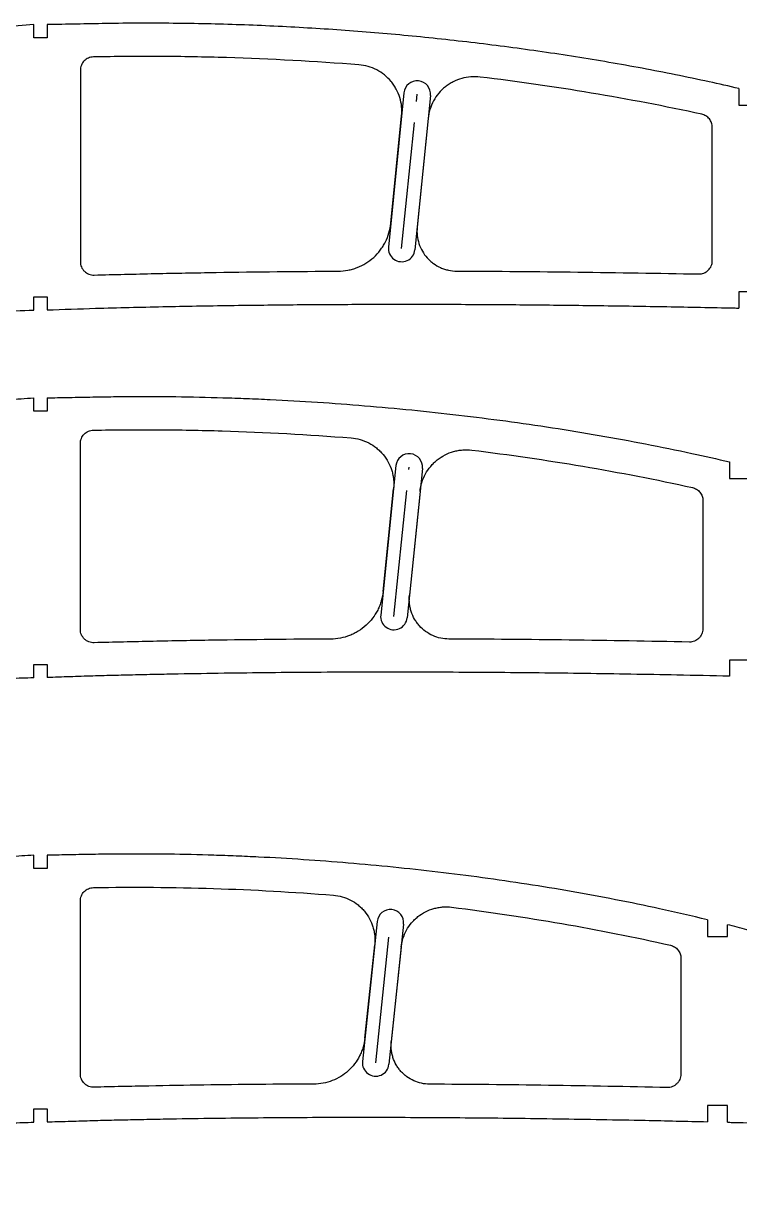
# Model space of a CAD drawing. Header units: millimetres. Extents: x -11497 to 404, y -3854 to 414.
# Drawn here: x -9024.2 to -8916.5, y -2519.5 to -2345 of the extents above; entities that cross this region are included whole.
import ezdxf

# ---------------------------------------------------------------- set-up
doc = ezdxf.new("R2010")
doc.units = ezdxf.units.MM
doc.linetypes.add('CENTER2', pattern=[28.575, 19.05, -3.175, 3.175, -3.175])
doc.layers.add('11', color=80, linetype='Continuous')
doc.layers.add('7', color=1, linetype='Continuous')

# ---------------------------------------------------------------- blocks, each defined once
blk = doc.blocks.new('*U64')
at = {"layer": '7', "color": 0, "linetype": 'CENTER2', "transparency": 16777216}
blk.add_line((-1.17, -11.61), (1.17, 11.61), dxfattribs=at)
blk = doc.blocks.new('*U66')
at = {"layer": '7', "color": 0, "linetype": 'CENTER2', "transparency": 16777216}
blk.add_line((-1.14, -11.25), (1.14, 11.25), dxfattribs=at)
blk = doc.blocks.new('*U68')
at = {"layer": '7', "color": 0, "linetype": 'CENTER2', "transparency": 16777216}
blk.add_line((-1.1, -10.54), (1.1, 10.54), dxfattribs=at)

msp = doc.modelspace()

# ---------------------------------------------------------------- linework, layer by layer
for p, q in [((-9022.6375, -2347.175), (-9022.6375, -2345.1847)), ((-9020.6375, -2345.175), (-9020.6375, -2347.175)), ((-9020.6375, -2347.175), (-9022.6375, -2347.175)), ((-8916.5982, -2354.7972), (-8916.5982, -2357.2972)), ((-8916.5982, -2357.2972), (-8913.5982, -2357.2972)), ((-8913.5982, -2385.404), (-8916.5982, -2385.404)), ((-8916.5982, -2385.404), (-8916.5982, -2387.8371)), ((-9022.6375, -2388.1532), (-9022.6375, -2386.1532)), ((-9022.6375, -2386.1532), (-9020.6375, -2386.1532)), ((-9020.6375, -2386.1532), (-9020.6375, -2388.1068)), ((-9022.6375, -2403.3371), (-9022.6375, -2401.3473)), ((-9020.6375, -2401.3371), (-9020.6375, -2403.3371)), ((-9020.6375, -2403.3371), (-9022.6375, -2403.3371)), ((-8918.0073, -2410.9869), (-8918.0073, -2413.4869)), ((-8918.0073, -2413.4869), (-8915.0073, -2413.4869)), ((-9022.6375, -2443.4883), (-9022.6375, -2441.4883)), ((-9022.6375, -2441.4883), (-9020.6375, -2441.4883)), ((-9020.6375, -2441.4883), (-9020.6375, -2443.4366)), ((-8915.0073, -2440.8086), (-8918.0073, -2440.8086)), ((-8918.0073, -2440.8086), (-8918.0073, -2443.2392)), ((-9022.6375, -2472.1731), (-9022.6375, -2470.1847)), ((-9020.6375, -2470.1731), (-9020.6375, -2472.1731)), ((-9020.6375, -2472.1731), (-9022.6375, -2472.1731)), ((-8921.3243, -2479.8996), (-8921.3243, -2482.3996)), ((-8918.3243, -2482.3996), (-8918.3243, -2480.6395)), ((-8921.3243, -2482.3996), (-8918.3243, -2482.3996)), ((-9022.6375, -2510.36), (-9022.6375, -2508.36)), ((-9022.6375, -2508.36), (-9020.6375, -2508.36)), ((-9020.6375, -2508.36), (-9020.6375, -2510.3103)), ((-8918.3243, -2507.8662), (-8921.3243, -2507.8662)), ((-8921.3243, -2507.8662), (-8921.3243, -2510.2915)), ((-8918.3243, -2510.3662), (-8918.3243, -2507.8662))]:
    msp.add_line(p, q)
at = {"color": 7, "linetype": 'Continuous', "lineweight": 25}
for p, q in [((-9015.6375, -2352.0511), (-9015.6375, -2380.8722)), ((-8968.9446, -2375.0839), (-8967.3198, -2358.9117)), ((-8963.34, -2359.3138), (-8964.9829, -2375.6652)), ((-8920.5982, -2380.7098), (-8920.5982, -2360.6236)), ((-9015.6375, -2436.2077), (-9015.6375, -2408.2151)), ((-8970.1024, -2430.4882), (-8968.5325, -2415.0409)), ((-8964.5512, -2415.4349), (-8966.1393, -2431.0593)), ((-8922.0073, -2416.8013), (-8922.0073, -2436.1082)), ((-9015.6375, -2503.0994), (-9015.6375, -2477.0564)), ((-8972.8414, -2497.6889), (-8971.3736, -2483.6527)), ((-8967.3886, -2484.0268), (-8968.8737, -2498.2236)), ((-8925.3243, -2485.683), (-8925.3243, -2503.1498))]:
    msp.add_line(p, q, dxfattribs=at)
for points, knots in [([(-9022.6375, -2345.1847), (-9025.7703, -2345.4039), (-9030.6037, -2345.7887), (-9037.1425, -2346.2775), (-9042.2439, -2346.7615), (-9047.337, -2347.3188), (-9052.4189, -2347.9641), (-9057.4886, -2348.696), (-9062.5444, -2349.5191), (-9066.7616, -2350.2908), (-9070.1484, -2350.9587), (-9072.7095, -2351.4941), (-9075.2649, -2352.0529), (-9077.8139, -2352.6404), (-9080.3567, -2353.2543), (-9082.8935, -2353.8957), (-9085.4458, -2354.5715), (-9088.0133, -2355.2811), (-9090.5939, -2356.0291), (-9093.1645, -2356.8094), (-9095.7233, -2357.6277), (-9098.2711, -2358.4811), (-9100.8058, -2359.3752), (-9102.9212, -2360.1627), (-9104.6253, -2360.82), (-9105.9216, -2361.3361), (-9107.2132, -2361.8634), (-9108.4976, -2362.4062), (-9109.7759, -2362.9609), (-9111.0462, -2363.5319), (-9112.3287, -2364.1288), (-9113.6242, -2364.7505), (-9114.9293, -2365.4029), (-9116.2272, -2366.0713), (-9117.5147, -2366.762), (-9118.7951, -2367.4719), (-9120.0674, -2368.2038), (-9121.3675, -2368.9774), (-9122.6925, -2369.7944), (-9124.0379, -2370.657), (-9125.3662, -2371.5414), (-9126.6714, -2372.4478), (-9127.9503, -2373.3715), (-9129.1959, -2374.3142), (-9130.2536, -2375.1501), (-9131.1319, -2375.8758), (-9131.8482, -2376.4827), (-9132.5569, -2377.1081), (-9133.2678, -2377.7511), (-9133.9832, -2378.4215), (-9134.7094, -2379.1225), (-9135.5318, -2379.9404), (-9136.4477, -2380.8749), (-9137.4108, -2381.9418), (-9138.2944, -2383.049), (-9139.0352, -2384.1885), (-9139.5749, -2385.3494), (-9139.8553, -2386.535), (-9139.772, -2387.5712), (-9139.5574, -2388.2402), (-9139.2996, -2388.6764), (-9139.0613, -2389.1515), (-9138.586, -2389.7338), (-9138.0021, -2390.3348), (-9137.3403, -2390.8783), (-9136.6311, -2391.3619), (-9135.9165, -2391.7587), (-9135.2128, -2392.0711), (-9134.5311, -2392.3132), (-9133.8435, -2392.5045), (-9133.1517, -2392.6554), (-9132.4555, -2392.7721), (-9131.7566, -2392.8668), (-9130.8722, -2392.9657), (-9129.8018, -2393.0682), (-9128.5449, -2393.1689), (-9127.2843, -2393.2467), (-9126.0215, -2393.3042), (-9124.757, -2393.3463), (-9123.4916, -2393.3686), (-9122.2253, -2393.3779), (-9120.9588, -2393.3691), (-9119.6929, -2393.3496), (-9118.4279, -2393.3185), (-9117.1636, -2393.2786), (-9115.8994, -2393.2314), (-9114.6354, -2393.1798), (-9113.3706, -2393.1235), (-9112.1053, -2393.0657), (-9110.8392, -2393.0078), (-9109.5735, -2392.9454), (-9108.3077, -2392.883), (-9107.0421, -2392.8188), (-9105.7761, -2392.7507), (-9104.0871, -2392.658), (-9101.9753, -2392.5364), (-9099.4414, -2392.3802), (-9096.9084, -2392.2196), (-9094.3758, -2392.0512), (-9091.8435, -2391.8811), (-9089.3109, -2391.7087), (-9086.778, -2391.5345), (-9084.2446, -2391.3641), (-9081.7114, -2391.1929), (-9079.1785, -2391.0266), (-9076.6458, -2390.8595), (-9074.1128, -2390.6964), (-9071.5792, -2390.5362), (-9068.2024, -2390.3268), (-9063.9826, -2390.0726), (-9058.9199, -2389.7818), (-9053.8573, -2389.5067), (-9048.7944, -2389.2442), (-9043.7302, -2388.9994), (-9038.6645, -2388.7681), (-9031.6339, -2388.4732), (-9026.2913, -2388.2722), (-9022.6375, -2388.1532)], [0, 0, 0, 0, 0.037810127, 0.058378142, 0.078944165, 0.099502757, 0.120062306, 0.140618196, 0.161171844, 0.181730392, 0.192232993, 0.202733734, 0.213231801, 0.223726436, 0.234226583, 0.244725708, 0.255230035, 0.266014973, 0.276796177, 0.287577874, 0.298358395, 0.309139928, 0.31992681, 0.330717371, 0.336315928, 0.341916893, 0.34751551, 0.353112043, 0.35870546, 0.364292741, 0.369880161, 0.375736121, 0.381592742, 0.387447349, 0.393312559, 0.399182199, 0.405074118, 0.410984135, 0.41739554, 0.423814744, 0.430225953, 0.436607106, 0.442946104, 0.449218507, 0.455412895, 0.459176702, 0.462934888, 0.466716263, 0.470556156, 0.474475231, 0.47851987, 0.482707985, 0.488439354, 0.49427259, 0.500005689, 0.505479778, 0.510596009, 0.515360546, 0.519964911, 0.522941483, 0.523713317, 0.526061566, 0.529321954, 0.532702959, 0.536149006, 0.539609724, 0.543025292, 0.545975002, 0.548870241, 0.551727175, 0.554561889, 0.557391908, 0.560223219, 0.563052882, 0.568106577, 0.573167981, 0.578234398, 0.583311455, 0.588388324, 0.593465992, 0.598549122, 0.603634584, 0.60871431, 0.613792524, 0.618869059, 0.62394358, 0.629023617, 0.634100922, 0.639186879, 0.644273168, 0.649360468, 0.654444114, 0.659532454, 0.664617865, 0.669708001, 0.679898873, 0.690085219, 0.700273946, 0.710457126, 0.720645539, 0.730830795, 0.741020462, 0.751213282, 0.761401695, 0.771588867, 0.781775629, 0.79196117, 0.802149496, 0.812340623, 0.832694999, 0.853048018, 0.873395476, 0.893737901, 0.914086761, 0.934438591, 0.95479294, 0.998807953, 0.998807953, 0.998807953, 0.998807953]), ([(-8916.5982, -2354.7972), (-8918.0892, -2354.4519), (-8921.2648, -2353.738), (-8926.1101, -2352.7218), (-8931.1313, -2351.7446), (-8936.1374, -2350.8456), (-8941.1549, -2350.0181), (-8946.1827, -2349.256), (-8951.2209, -2348.5606), (-8956.2682, -2347.9271), (-8961.3131, -2347.3571), (-8966.3539, -2346.8473), (-8971.3891, -2346.3972), (-8976.4281, -2346.0069), (-8981.4709, -2345.6783), (-8986.5174, -2345.4081), (-8991.5676, -2345.2023), (-8996.6234, -2345.0582), (-9001.6826, -2344.9741), (-9006.7444, -2344.9588), (-9013.063, -2345.0162), (-9017.6931, -2345.1468), (-9020.6375, -2345.175)], [0.540546831, 0.540546831, 0.540546831, 0.540546831, 0.560305634, 0.58256543, 0.604458081, 0.626342623, 0.64822472, 0.670106377, 0.69199188, 0.713881813, 0.735775608, 0.757534826, 0.779287847, 0.80103746, 0.82278231, 0.844525637, 0.866279057, 0.888033004, 0.909820868, 0.931599156, 0.953379782, 0.991393692, 0.991393692, 0.991393692, 0.991393692]), ([(-9013.6774, -2350.0515), (-9013.8078, -2350.0541), (-9013.9357, -2350.0693), (-9014.187, -2350.1238), (-9014.3116, -2350.1637), (-9014.5492, -2350.2663), (-9014.6618, -2350.3285), (-9014.8744, -2350.4742), (-9014.9751, -2350.5586), (-9015.1555, -2350.7425), (-9015.2363, -2350.8425), (-9015.3788, -2351.0589), (-9015.4397, -2351.1745), (-9015.5858, -2351.5313), (-9015.6375, -2351.7904), (-9015.6375, -2352.0511)], [0, 0, 0, 0, 0.125, 0.125, 0.25, 0.25, 0.375, 0.375, 0.5, 0.5, 0.625, 0.625, 0.75, 0.75, 1, 1, 1, 1]), ([(-8973.7396, -2351.233), (-8980.3684, -2350.7116), (-8987.0105, -2350.3472), (-8996.9946, -2350.0475), (-9000.326, -2349.9874), (-9005.3287, -2349.9634), (-9006.9972, -2349.9665), (-9010.3359, -2349.9927), (-9012.0064, -2350.0181), (-9013.6774, -2350.0515)], [0, 0, 0, 0, 0.5, 0.5, 0.75, 0.75, 0.875, 0.875, 1, 1, 1, 1]), ([(-8967.3198, -2358.9117), (-8967.2729, -2358.4454), (-8967.2732, -2357.9816), (-8967.3649, -2357.0587), (-8967.4583, -2356.5957), (-8967.7309, -2355.7102), (-8967.9098, -2355.2841), (-8968.2428, -2354.6703), (-8968.3652, -2354.4694), (-8968.6267, -2354.0849), (-8968.7662, -2353.9002), (-8969.2108, -2353.3686), (-8969.5433, -2353.0422), (-8970.2728, -2352.4577), (-8970.661, -2352.206), (-8971.4826, -2351.7814), (-8971.9209, -2351.6074), (-8972.8154, -2351.3524), (-8973.2725, -2351.2698), (-8973.7396, -2351.233)], [0, 0, 0, 0, 0.125, 0.125, 0.25, 0.25, 0.375, 0.375, 0.4375, 0.4375, 0.5, 0.5, 0.625, 0.625, 0.75, 0.75, 0.875, 0.875, 1, 1, 1, 1]), ([(-8955.5176, -2353.0648), (-8955.9829, -2353.0078), (-8956.4468, -2352.9978), (-8957.3718, -2353.0691), (-8957.8369, -2353.1522), (-8958.7286, -2353.405), (-8959.1588, -2353.5743), (-8959.7801, -2353.8936), (-8959.9838, -2354.0115), (-8960.3742, -2354.2643), (-8960.5621, -2354.3997), (-8961.1038, -2354.8322), (-8961.4376, -2355.1573), (-8962.0387, -2355.8738), (-8962.2991, -2356.2564), (-8962.7421, -2357.0686), (-8962.9258, -2357.5031), (-8963.2005, -2358.3921), (-8963.2932, -2358.8474), (-8963.34, -2359.3138)], [0, 0, 0, 0, 0.125, 0.125, 0.25, 0.25, 0.375, 0.375, 0.4375, 0.4375, 0.5, 0.5, 0.625, 0.625, 0.75, 0.75, 0.875, 0.875, 1, 1, 1, 1]), ([(-8922.1738, -2358.6694), (-8927.7082, -2357.4653), (-8933.2547, -2356.4039), (-8944.3703, -2354.5468), (-8949.9391, -2353.749), (-8955.5176, -2353.0648)], [0, 0, 0, 0, 0.5, 0.5, 1, 1, 1, 1]), ([(-8920.5982, -2360.6236), (-8920.5982, -2360.3953), (-8920.6362, -2360.1733), (-8920.7883, -2359.7428), (-8920.8981, -2359.546), (-8921.1847, -2359.1908), (-8921.3539, -2359.0417), (-8921.7421, -2358.8022), (-8921.9507, -2358.718), (-8922.1738, -2358.6694)], [0, 0, 0, 0, 0.25, 0.25, 0.5, 0.5, 0.75, 0.75, 1, 1, 1, 1]), ([(-8976.8627, -2382.2814), (-8976.3701, -2382.2789), (-8975.8848, -2382.2313), (-8975.1671, -2382.0946), (-8974.9296, -2382.0381), (-8974.4581, -2381.9027), (-8974.2243, -2381.8237), (-8973.5419, -2381.5576), (-8973.1074, -2381.3407), (-8972.2793, -2380.8283), (-8971.883, -2380.5296), (-8971.1622, -2379.8744), (-8970.834, -2379.5166), (-8970.3904, -2378.9339), (-8970.2501, -2378.7309), (-8969.9902, -2378.315), (-8969.8706, -2378.1025), (-8969.5422, -2377.4514), (-8969.3636, -2376.9995), (-8969.0886, -2376.0591), (-8968.9938, -2375.574), (-8968.9446, -2375.0839)], [0, 0, 0, 0, 0.125, 0.125, 0.1875, 0.1875, 0.25, 0.25, 0.375, 0.375, 0.5, 0.5, 0.625, 0.625, 0.6875, 0.6875, 0.75, 0.75, 0.875, 0.875, 1, 1, 1, 1]), ([(-8964.9829, -2375.6652), (-8965.025, -2376.0842), (-8965.0228, -2376.501), (-8964.9324, -2377.3299), (-8964.8425, -2377.7448), (-8964.5827, -2378.5348), (-8964.413, -2378.9142), (-8963.9914, -2379.6409), (-8963.7445, -2379.9787), (-8963.3273, -2380.4413), (-8963.18, -2380.5884), (-8962.8689, -2380.8685), (-8962.7046, -2381.0014), (-8962.1979, -2381.3694), (-8961.8385, -2381.5772), (-8961.267, -2381.8327), (-8961.0698, -2381.9088), (-8960.672, -2382.0388), (-8960.4711, -2382.0929), (-8959.8626, -2382.2238), (-8959.4494, -2382.2692), (-8959.0283, -2382.2708)], [0, 0, 0, 0, 0.125, 0.125, 0.25, 0.25, 0.375, 0.375, 0.5, 0.5, 0.5625, 0.5625, 0.625, 0.625, 0.75, 0.75, 0.8125, 0.8125, 0.875, 0.875, 1, 1, 1, 1]), ([(-9015.6375, -2380.8722), (-9015.6375, -2381.0069), (-9015.624, -2381.1393), (-9015.5713, -2381.3997), (-9015.5313, -2381.5291), (-9015.4272, -2381.775), (-9015.3635, -2381.8915), (-9015.213, -2382.1117), (-9015.1255, -2382.2154), (-9014.8394, -2382.4931), (-9014.609, -2382.6409), (-9014.2376, -2382.7851), (-9014.1075, -2382.8213), (-9013.8434, -2382.8665), (-9013.71, -2382.8759), (-9013.5754, -2382.8717)], [0, 0, 0, 0, 0.125, 0.125, 0.25, 0.25, 0.375, 0.375, 0.5, 0.5, 0.75, 0.75, 0.875, 0.875, 1, 1, 1, 1]), ([(-8922.6377, -2382.7082), (-8922.504, -2382.7109), (-8922.3723, -2382.7002), (-8922.1128, -2382.6534), (-8921.9836, -2382.6166), (-8921.7371, -2382.5189), (-8921.62, -2382.4584), (-8921.398, -2382.3144), (-8921.2929, -2382.2302), (-8921.01, -2381.9533), (-8920.8573, -2381.7286), (-8920.6526, -2381.2428), (-8920.5982, -2380.9771), (-8920.5982, -2380.7098)], [0, 0, 0, 0, 0.125, 0.125, 0.25, 0.25, 0.375, 0.375, 0.5, 0.5, 0.75, 0.75, 1, 1, 1, 1]), ([(-9013.5754, -2382.8717), (-9012.0465, -2382.8242), (-9010.5172, -2382.7869), (-9007.4585, -2382.7157), (-9005.9292, -2382.6784), (-9001.341, -2382.5776), (-8998.2819, -2382.5212), (-8989.1036, -2382.3752), (-8982.9831, -2382.3129), (-8976.8627, -2382.2814)], [0, 0, 0, 0, 0.125, 0.125, 0.25, 0.25, 0.5, 0.5, 1, 1, 1, 1]), ([(-9020.6375, -2388.1068), (-9018.2116, -2388.0443), (-9014.1013, -2387.8726), (-9008.3018, -2387.7382), (-9003.241, -2387.6179), (-8998.1809, -2387.5229), (-8993.1225, -2387.4387), (-8988.0666, -2387.3744), (-8983.0113, -2387.3215), (-8977.9566, -2387.2871), (-8972.9013, -2387.2636), (-8967.8452, -2387.2558), (-8962.789, -2387.2587), (-8957.7341, -2387.2754), (-8952.6811, -2387.3034), (-8947.6291, -2387.3441), (-8942.5776, -2387.3949), (-8937.5259, -2387.4585), (-8932.4735, -2387.5326), (-8927.4209, -2387.6184), (-8922.369, -2387.7129), (-8918.7616, -2387.7898), (-8916.8382, -2387.8318), (-8916.5982, -2387.8371)], [0.007565579, 0.007565579, 0.007565579, 0.007565579, 0.039898338, 0.062375182, 0.084856831, 0.107347172, 0.129807277, 0.152263507, 0.174716737, 0.197166748, 0.219614308, 0.24207271, 0.264533569, 0.286983546, 0.309422927, 0.331860714, 0.354297153, 0.376732241, 0.399175083, 0.421621345, 0.444062332, 0.466498061, 0.469696291, 0.469696291, 0.469696291, 0.469696291]), ([(-9022.6375, -2443.4883), (-9023.8205, -2443.519), (-9025.6416, -2443.5797), (-9028.1004, -2443.6671), (-9030.015, -2443.7383), (-9031.929, -2443.8127), (-9033.8425, -2443.8904), (-9035.7555, -2443.9703), (-9038.3056, -2444.0794), (-9041.4919, -2444.2222), (-9045.3136, -2444.4028), (-9049.1335, -2444.5925), (-9054.2242, -2444.8572), (-9059.3115, -2445.1381), (-9064.3953, -2445.4365), (-9068.2066, -2445.668), (-9072.0164, -2445.9062), (-9075.8247, -2446.1522), (-9079.6316, -2446.4037), (-9083.4374, -2446.6589), (-9087.242, -2446.9192), (-9091.0457, -2447.1797), (-9094.8491, -2447.4351), (-9098.6525, -2447.6791), (-9102.4563, -2447.9063), (-9105.6267, -2448.0768), (-9108.1633, -2448.2033), (-9110.0658, -2448.2939), (-9111.9684, -2448.3806), (-9113.871, -2448.4628), (-9115.7741, -2448.5329), (-9117.6776, -2448.5852), (-9119.5816, -2448.6127), (-9121.4857, -2448.6083), (-9123.3893, -2448.5657), (-9125.2915, -2448.4846), (-9127.1912, -2448.3553), (-9129.0866, -2448.1783), (-9130.9763, -2447.9366), (-9132.5155, -2447.5295), (-9133.6801, -2447.019), (-9134.3687, -2446.6238), (-9134.8934, -2446.2666), (-9135.3989, -2445.8828), (-9135.8718, -2445.4584), (-9136.2474, -2445.0489), (-9136.4535, -2444.808), (-9136.5998, -2444.6203), (-9136.7353, -2444.4247), (-9136.8562, -2444.2196), (-9136.9664, -2444.0087), (-9137.0836, -2443.8019), (-9137.1948, -2443.5917), (-9137.2775, -2443.3682), (-9137.3434, -2443.1399), (-9137.3931, -2442.907), (-9137.4303, -2442.6721), (-9137.4608, -2442.3562), (-9137.4641, -2441.9588), (-9137.4155, -2441.5644), (-9137.3515, -2441.2537), (-9137.2916, -2441.0234), (-9137.2214, -2440.7961), (-9137.1155, -2440.497), (-9136.9615, -2440.1313), (-9136.7491, -2439.7054), (-9136.4351, -2439.1537), (-9135.994, -2438.4937), (-9135.4142, -2437.7388), (-9134.7964, -2437.0141), (-9134.1535, -2436.3124), (-9133.4923, -2435.6278), (-9132.8199, -2434.954), (-9131.915, -2434.0643), (-9130.7577, -2432.9791), (-9129.3293, -2431.7205), (-9127.8592, -2430.5107), (-9126.3541, -2429.3448), (-9124.3061, -2427.8448), (-9121.6789, -2426.0642), (-9118.4378, -2424.064), (-9115.1197, -2422.1937), (-9111.7289, -2420.4579), (-9108.2755, -2418.8495), (-9104.7686, -2417.3604), (-9101.2207, -2415.9711), (-9097.6394, -2414.6684), (-9094.0278, -2413.4505), (-9090.3914, -2412.3065), (-9086.732, -2411.2357), (-9083.054, -2410.2278), (-9079.3592, -2409.2798), (-9075.6488, -2408.3911), (-9071.9239, -2407.5607), (-9066.9394, -2406.5307), (-9060.6785, -2405.3813), (-9054.3832, -2404.4133), (-9049.3304, -2403.7379), (-9045.5332, -2403.2809), (-9041.7289, -2402.8734), (-9037.9192, -2402.5039), (-9034.1024, -2402.1979), (-9030.2829, -2401.9085), (-9026.4619, -2401.615), (-9023.9127, -2401.432), (-9022.6375, -2401.3473)], [0.472564206, 0.472564206, 0.472564206, 0.472564206, 0.480203193, 0.484328564, 0.488453936, 0.492579307, 0.496704679, 0.50083005, 0.504955422, 0.513206165, 0.521456908, 0.529707651, 0.537958394, 0.55445988, 0.562710623, 0.570961366, 0.579212108, 0.587462851, 0.595713594, 0.603964337, 0.61221508, 0.620465823, 0.628716566, 0.636967309, 0.645218052, 0.653468795, 0.657594167, 0.661719538, 0.66584491, 0.669970281, 0.674095653, 0.678221024, 0.682346396, 0.686471767, 0.690597139, 0.69472251, 0.698847882, 0.702973253, 0.707098625, 0.711223996, 0.713286682, 0.715349368, 0.71638071, 0.717412053, 0.719474739, 0.720506082, 0.721021753, 0.721537425, 0.722053096, 0.722568768, 0.723084439, 0.72360011, 0.724115782, 0.724631453, 0.725147125, 0.725662796, 0.726178468, 0.726694139, 0.727725482, 0.728756825, 0.729272496, 0.729788168, 0.730303839, 0.730819511, 0.731850853, 0.732882196, 0.733913539, 0.735976225, 0.738038911, 0.740101596, 0.742164282, 0.744226968, 0.746289654, 0.748352339, 0.752477711, 0.756603082, 0.760728454, 0.764853825, 0.768979197, 0.77722994, 0.785480683, 0.793731426, 0.801982169, 0.810232912, 0.818483655, 0.826734398, 0.834985141, 0.843235884, 0.851486627, 0.859737369, 0.867988112, 0.876238855, 0.884489598, 0.892740341, 0.900991084, 0.91749257, 0.933994056, 0.942244799, 0.950495542, 0.958746285, 0.966997028, 0.975247771, 0.983498514, 0.991749257, 1, 1, 1, 1]), ([(-9020.6375, -2401.3371), (-9020.1187, -2401.3321), (-9018.4144, -2401.3102), (-9015.5251, -2401.2519), (-9011.9693, -2401.1784), (-9008.4128, -2401.1421), (-9004.8563, -2401.1359), (-9000.1142, -2401.1732), (-8995.3731, -2401.2758), (-8990.6338, -2401.44), (-8985.8961, -2401.6459), (-8979.9779, -2401.9835), (-8972.8838, -2402.5083), (-8965.8001, -2403.1566), (-8958.7278, -2403.9209), (-8951.6703, -2404.8092), (-8944.6292, -2405.8225), (-8935.2686, -2407.3517), (-8926.3918, -2409.079), (-8919.8847, -2410.5468), (-8918.0073, -2410.9869)], [0.008786302, 0.008786302, 0.008786302, 0.008786302, 0.015625, 0.03125, 0.046875, 0.0625, 0.078125, 0.09375, 0.125, 0.140625, 0.15625, 0.1875, 0.21875, 0.25, 0.28125, 0.3125, 0.34375, 0.375, 0.4375, 0.462914263, 0.462914263, 0.462914263, 0.462914263]), ([(-9015.6375, -2408.2151), (-9015.6375, -2408.0846), (-9015.6249, -2407.9564), (-9015.5754, -2407.704), (-9015.5379, -2407.5785), (-9015.44, -2407.3388), (-9015.3801, -2407.225), (-9015.2385, -2407.0095), (-9015.156, -2406.9071), (-9014.9756, -2406.7231), (-9014.8772, -2406.6403), (-9014.6636, -2406.4935), (-9014.5492, -2406.4303), (-9014.1951, -2406.2772), (-9013.937, -2406.2205), (-9013.6762, -2406.2154)], [0, 0, 0, 0, 0.125, 0.125, 0.25, 0.25, 0.375, 0.375, 0.5, 0.5, 0.625, 0.625, 0.75, 0.75, 1, 1, 1, 1]), ([(-9013.6762, -2406.2154), (-9010.4425, -2406.1529), (-9007.21, -2406.1277), (-9000.7475, -2406.1632), (-8997.5175, -2406.223), (-8987.831, -2406.5178), (-8981.3781, -2406.8728), (-8974.9297, -2407.3801)], [0, 0, 0, 0, 0.25, 0.25, 0.5, 0.5, 1, 1, 1, 1]), ([(-8974.931, -2407.38), (-8974.4649, -2407.4167), (-8974.0097, -2407.4991), (-8973.12, -2407.7526), (-8972.6821, -2407.9262), (-8971.861, -2408.3506), (-8971.4744, -2408.6016), (-8970.9308, -2409.0371), (-8970.7552, -2409.1928), (-8970.424, -2409.5176), (-8970.2674, -2409.6873), (-8969.8242, -2410.2178), (-8969.5628, -2410.6018), (-8969.1182, -2411.4217), (-8968.94, -2411.8474), (-8968.7368, -2412.5088), (-8968.6798, -2412.7331), (-8968.588, -2413.1897), (-8968.5534, -2413.4212), (-8968.4851, -2414.1137), (-8968.4854, -2414.5771), (-8968.5327, -2415.0422)], [0, 0, 0, 0, 0.125, 0.125, 0.25, 0.25, 0.375, 0.375, 0.4375, 0.4375, 0.5, 0.5, 0.625, 0.625, 0.75, 0.75, 0.8125, 0.8125, 0.875, 0.875, 1, 1, 1, 1]), ([(-8964.5513, -2415.4361), (-8964.5041, -2414.9713), (-8964.4113, -2414.5183), (-8964.1376, -2413.6352), (-8963.9541, -2413.2016), (-8963.511, -2412.3909), (-8963.2513, -2412.0104), (-8962.8036, -2411.4773), (-8962.644, -2411.3054), (-8962.3118, -2410.982), (-8962.1387, -2410.8294), (-8961.5984, -2410.3987), (-8961.2086, -2410.1463), (-8960.3793, -2409.7208), (-8959.9499, -2409.5524), (-8959.2844, -2409.3641), (-8959.059, -2409.3122), (-8958.6008, -2409.2306), (-8958.3687, -2409.2012), (-8957.6752, -2409.1481), (-8957.2122, -2409.1586), (-8956.7485, -2409.2158)], [0, 0, 0, 0, 0.125, 0.125, 0.25, 0.25, 0.375, 0.375, 0.4375, 0.4375, 0.5, 0.5, 0.625, 0.625, 0.75, 0.75, 0.8125, 0.8125, 0.875, 0.875, 1, 1, 1, 1]), ([(-8956.7498, -2409.2157), (-8951.1547, -2409.9067), (-8945.5903, -2410.712), (-8934.5307, -2412.581), (-8929.036, -2413.6462), (-8923.578, -2414.8482)], [0, 0, 0, 0, 0.5, 0.5, 1, 1, 1, 1]), ([(-8923.578, -2414.8482), (-8923.3554, -2414.8972), (-8923.1472, -2414.9818), (-8922.7599, -2415.2219), (-8922.5915, -2415.3708), (-8922.306, -2415.7259), (-8922.1966, -2415.9224), (-8922.0452, -2416.352), (-8922.0073, -2416.5734), (-8922.0073, -2416.8013)], [0, 0, 0, 0, 0.25, 0.25, 0.5, 0.5, 0.75, 0.75, 1, 1, 1, 1]), ([(-8970.1023, -2430.487), (-8970.1519, -2430.9752), (-8970.2455, -2431.4519), (-8970.4497, -2432.1505), (-8970.5285, -2432.3806), (-8970.7079, -2432.835), (-8970.8086, -2433.0594), (-8971.1378, -2433.7107), (-8971.3946, -2434.1208), (-8971.9819, -2434.8929), (-8972.316, -2435.2573), (-8973.0347, -2435.9096), (-8973.421, -2436.2008), (-8974.0411, -2436.5849), (-8974.2557, -2436.7047), (-8974.693, -2436.9228), (-8974.9152, -2437.0212), (-8975.5922, -2437.2847), (-8976.0574, -2437.4189), (-8977.0159, -2437.6021), (-8977.5061, -2437.65), (-8977.9968, -2437.6524)], [0, 0, 0, 0, 0.125, 0.125, 0.1875, 0.1875, 0.25, 0.25, 0.375, 0.375, 0.5, 0.5, 0.625, 0.625, 0.6875, 0.6875, 0.75, 0.75, 0.875, 0.875, 1, 1, 1, 1]), ([(-8960.2072, -2437.6495), (-8960.6271, -2437.6477), (-8961.0402, -2437.6022), (-8961.8529, -2437.4265), (-8962.255, -2437.2943), (-8963.0116, -2436.9547), (-8963.3703, -2436.7471), (-8964.0472, -2436.2537), (-8964.3569, -2435.9738), (-8964.7723, -2435.512), (-8964.903, -2435.3507), (-8965.1484, -2435.0131), (-8965.2632, -2434.8364), (-8965.5756, -2434.2956), (-8965.7443, -2433.9176), (-8965.9383, -2433.3242), (-8965.9932, -2433.1208), (-8966.0807, -2432.7126), (-8966.1135, -2432.5077), (-8966.1798, -2431.8906), (-8966.1817, -2431.476), (-8966.1392, -2431.0582)], [0, 0, 0, 0, 0.125, 0.125, 0.25, 0.25, 0.375, 0.375, 0.5, 0.5, 0.5625, 0.5625, 0.625, 0.625, 0.75, 0.75, 0.8125, 0.8125, 0.875, 0.875, 1, 1, 1, 1]), ([(-9013.5776, -2438.2073), (-9013.7121, -2438.2113), (-9013.8448, -2438.2018), (-9014.1065, -2438.1569), (-9014.2369, -2438.1208), (-9014.4857, -2438.0242), (-9014.604, -2437.9641), (-9014.8284, -2437.8203), (-9014.9347, -2437.7361), (-9015.2206, -2437.4587), (-9015.3752, -2437.233), (-9015.5306, -2436.8664), (-9015.5707, -2436.7376), (-9015.6241, -2436.4752), (-9015.6375, -2436.3423), (-9015.6375, -2436.2077)], [0, 0, 0, 0, 0.125, 0.125, 0.25, 0.25, 0.375, 0.375, 0.5, 0.5, 0.75, 0.75, 0.875, 0.875, 1, 1, 1, 1]), ([(-8922.0073, -2436.1082), (-8922.0073, -2436.2419), (-8922.0206, -2436.3734), (-8922.0727, -2436.632), (-8922.1121, -2436.7606), (-8922.2149, -2437.0051), (-8922.2778, -2437.1209), (-8922.4265, -2437.34), (-8922.5129, -2437.4434), (-8922.7958, -2437.7205), (-8923.0237, -2437.8686), (-8923.5139, -2438.0632), (-8923.7807, -2438.1121), (-8924.0482, -2438.1066)], [0, 0, 0, 0, 0.125, 0.125, 0.25, 0.25, 0.375, 0.375, 0.5, 0.5, 0.75, 0.75, 1, 1, 1, 1]), ([(-8977.9956, -2437.6523), (-8983.9269, -2437.6808), (-8989.8578, -2437.7388), (-8998.7533, -2437.8762), (-9001.7184, -2437.9294), (-9006.1657, -2438.0246), (-9007.6481, -2438.06), (-9010.613, -2438.1279), (-9012.0954, -2438.1628), (-9013.5776, -2438.2073)], [0, 0, 0, 0, 0.5, 0.5, 0.75, 0.75, 0.875, 0.875, 1, 1, 1, 1]), ([(-8918.0073, -2443.2392), (-8920.6442, -2443.1794), (-8927.8868, -2443.0248), (-8937.4311, -2442.8622), (-8946.6385, -2442.7494), (-8953.542, -2442.6866), (-8960.4431, -2442.6456), (-8967.3412, -2442.6287), (-8974.2359, -2442.6351), (-8981.1265, -2442.6668), (-8988.0125, -2442.726), (-8994.8935, -2442.8136), (-9000.6228, -2442.9117), (-9005.2033, -2443.0046), (-9008.6368, -2443.086), (-9011.497, -2443.1496), (-9013.784, -2443.2161), (-9016.0702, -2443.2899), (-9018.3544, -2443.3714), (-9020.0672, -2443.421), (-9020.6375, -2443.4366)], [0.248585446, 0.248585446, 0.248585446, 0.248585446, 0.265473253, 0.294970281, 0.309718795, 0.324467309, 0.339215823, 0.353964337, 0.368712851, 0.383461366, 0.39820988, 0.412958394, 0.427706908, 0.435081165, 0.442455422, 0.449829679, 0.453516807, 0.457203936, 0.464578193, 0.468259999, 0.468259999, 0.468259999, 0.468259999]), ([(-9022.6375, -2470.1847), (-9023.851, -2470.2543), (-9026.2773, -2470.4135), (-9029.9139, -2470.6855), (-9033.5489, -2470.962), (-9037.1814, -2471.2547), (-9040.8075, -2471.6067), (-9044.4286, -2471.9957), (-9048.0433, -2472.4312), (-9052.8534, -2473.0753), (-9058.8468, -2473.9984), (-9064.8081, -2475.0941), (-9069.5544, -2476.0761), (-9073.1014, -2476.8677), (-9076.6348, -2477.715), (-9080.1534, -2478.6188), (-9083.6561, -2479.5798), (-9087.1412, -2480.6007), (-9090.6046, -2481.6912), (-9094.0443, -2482.8527), (-9097.4555, -2484.0941), (-9100.8345, -2485.4191), (-9104.1747, -2486.8387), (-9107.464, -2488.372), (-9110.6934, -2490.0273), (-9113.8538, -2491.8101), (-9116.9402, -2493.7178), (-9119.4422, -2495.4153), (-9121.3923, -2496.8458), (-9122.8252, -2497.9577), (-9124.225, -2499.1112), (-9125.5847, -2500.3116), (-9126.6864, -2501.3465), (-9127.5478, -2502.1948), (-9128.1876, -2502.8374), (-9128.817, -2503.4902), (-9129.4283, -2504.1598), (-9130.0151, -2504.8516), (-9130.5653, -2505.5725), (-9130.9831, -2506.2028), (-9131.2791, -2506.7301), (-9131.4794, -2507.1369), (-9131.623, -2507.4864), (-9131.7213, -2507.7721), (-9131.7863, -2507.9892), (-9131.8409, -2508.2091), (-9131.8977, -2508.5056), (-9131.9431, -2508.8814), (-9131.9394, -2509.2599), (-9131.9127, -2509.561), (-9131.88, -2509.7851), (-9131.8358, -2510.0073), (-9131.7773, -2510.2256), (-9131.7035, -2510.4396), (-9131.6024, -2510.6417), (-9131.4944, -2510.8404), (-9131.3918, -2511.0424), (-9131.2787, -2511.2388), (-9131.1519, -2511.4265), (-9131.0147, -2511.6069), (-9130.8211, -2511.8385), (-9130.467, -2512.2316), (-9130.0197, -2512.6393), (-9129.5402, -2513.0076), (-9129.0429, -2513.3514), (-9128.3887, -2513.731), (-9127.2826, -2514.2243), (-9125.8179, -2514.6189), (-9124.0181, -2514.8529), (-9122.2123, -2515.021), (-9120.4026, -2515.1448), (-9118.5903, -2515.2216), (-9116.7769, -2515.2624), (-9114.9629, -2515.2659), (-9113.149, -2515.2397), (-9111.3357, -2515.1889), (-9109.5228, -2515.1214), (-9107.7103, -2515.0424), (-9105.8979, -2514.9588), (-9104.0857, -2514.8715), (-9101.6694, -2514.7498), (-9098.6494, -2514.5861), (-9095.0262, -2514.3679), (-9091.4035, -2514.1335), (-9087.781, -2513.8884), (-9084.1582, -2513.6385), (-9080.5348, -2513.3889), (-9076.9103, -2513.1439), (-9073.2849, -2512.9025), (-9069.6584, -2512.6666), (-9066.0306, -2512.438), (-9062.4015, -2512.2158), (-9057.561, -2511.9292), (-9052.7177, -2511.6596), (-9047.8714, -2511.4052), (-9044.2352, -2511.2232), (-9040.5975, -2511.0496), (-9037.5648, -2510.9118), (-9035.1378, -2510.8075), (-9033.3171, -2510.7304), (-9031.4961, -2510.6548), (-9029.6746, -2510.5846), (-9027.8525, -2510.52), (-9025.5071, -2510.4421), (-9023.7687, -2510.3884), (-9022.6375, -2510.36)], [0, 0, 0, 0, 0.008250743, 0.016501486, 0.024752229, 0.033002972, 0.041253715, 0.049504458, 0.057755201, 0.066005944, 0.08250743, 0.099008916, 0.107259659, 0.115510402, 0.123761145, 0.132011888, 0.140262631, 0.148513373, 0.156764116, 0.165014859, 0.173265602, 0.181516345, 0.189767088, 0.198017831, 0.206268574, 0.214519317, 0.22277006, 0.231020803, 0.235146175, 0.239271546, 0.243396918, 0.247522289, 0.251647661, 0.253710346, 0.255773032, 0.257835718, 0.259898404, 0.261961089, 0.264023775, 0.266086461, 0.267117804, 0.268149147, 0.269180489, 0.269696161, 0.270211832, 0.270727504, 0.271243175, 0.272274518, 0.273305861, 0.273821532, 0.274337204, 0.274852875, 0.275368547, 0.275884218, 0.27639989, 0.276915561, 0.277431232, 0.277946904, 0.278462575, 0.278978247, 0.279493918, 0.280525261, 0.282587947, 0.28361929, 0.284650632, 0.286713318, 0.288776004, 0.292901375, 0.297026747, 0.301152118, 0.30527749, 0.309402861, 0.313528233, 0.317653604, 0.321778976, 0.325904347, 0.330029719, 0.33415509, 0.338280462, 0.342405833, 0.346531205, 0.354781948, 0.363032691, 0.371283434, 0.379534177, 0.38778492, 0.396035663, 0.404286406, 0.412537149, 0.420787892, 0.429038634, 0.437289377, 0.44554012, 0.462041606, 0.470292349, 0.478543092, 0.486793835, 0.495044578, 0.49916995, 0.503295321, 0.507420693, 0.511546064, 0.515671436, 0.519796807, 0.527473097, 0.527473097, 0.527473097, 0.527473097]), ([(-8921.3243, -2479.8996), (-8923.7206, -2479.3205), (-8930.5178, -2477.7582), (-8939.576, -2475.9851), (-8948.4742, -2474.5209), (-8955.1676, -2473.55), (-8961.8767, -2472.698), (-8968.6001, -2471.9633), (-8975.3344, -2471.3392), (-8982.0786, -2470.8325), (-8987.7051, -2470.505), (-8992.2093, -2470.3041), (-8996.7152, -2470.1424), (-9001.2228, -2470.04), (-9005.7314, -2469.9986), (-9009.1129, -2470.001), (-9012.4943, -2470.0309), (-9015.8751, -2470.0979), (-9018.5895, -2470.149), (-9020.177, -2470.1686), (-9020.6375, -2470.1731)], [0.528325857, 0.528325857, 0.528325857, 0.528325857, 0.5625, 0.625, 0.65625, 0.6875, 0.71875, 0.75, 0.78125, 0.8125, 0.84375, 0.859375, 0.875, 0.90625, 0.921875, 0.9375, 0.953125, 0.96875, 0.984375, 0.990758762, 0.990758762, 0.990758762, 0.990758762]), ([(-9015.6375, -2477.0564), (-9015.6375, -2476.9258), (-9015.6248, -2476.7974), (-9015.5752, -2476.5447), (-9015.5377, -2476.4192), (-9015.4396, -2476.1792), (-9015.3795, -2476.0654), (-9015.2376, -2475.8496), (-9015.155, -2475.7472), (-9014.9742, -2475.5631), (-9014.8756, -2475.4803), (-9014.6616, -2475.3336), (-9014.547, -2475.2705), (-9014.1923, -2475.1177), (-9013.9338, -2475.0613), (-9013.6727, -2475.0567)], [0, 0, 0, 0, 0.125, 0.125, 0.25, 0.25, 0.375, 0.375, 0.5, 0.5, 0.625, 0.625, 0.75, 0.75, 1, 1, 1, 1]), ([(-8977.582, -2476.1923), (-8977.1287, -2476.2282), (-8976.6862, -2476.3086), (-8975.8218, -2476.5555), (-8975.396, -2476.7246), (-8974.5972, -2477.1386), (-8974.2215, -2477.3831), (-8973.6939, -2477.807), (-8973.5233, -2477.9587), (-8973.2013, -2478.2753), (-8973.0492, -2478.4407), (-8972.6188, -2478.9576), (-8972.3659, -2479.3304), (-8971.9344, -2480.1297), (-8971.762, -2480.5443), (-8971.5658, -2481.1879), (-8971.5109, -2481.4061), (-8971.4227, -2481.8499), (-8971.3896, -2482.0754), (-8971.3248, -2482.7497), (-8971.3264, -2483.2005), (-8971.3736, -2483.6528)], [0, 0, 0, 0, 0.125, 0.125, 0.25, 0.25, 0.375, 0.375, 0.4375, 0.4375, 0.5, 0.5, 0.625, 0.625, 0.75, 0.75, 0.8125, 0.8125, 0.875, 0.875, 1, 1, 1, 1]), ([(-8967.3886, -2484.0269), (-8967.3414, -2483.5759), (-8967.2502, -2483.1368), (-8966.9825, -2482.2813), (-8966.8033, -2481.861), (-8966.371, -2481.0747), (-8966.118, -2480.7062), (-8965.6828, -2480.1905), (-8965.5275, -2480.024), (-8965.204, -2479.7105), (-8965.0355, -2479.5627), (-8964.5101, -2479.1459), (-8964.1327, -2478.9026), (-8963.3257, -2478.4906), (-8962.9084, -2478.328), (-8962.2624, -2478.1467), (-8962.0438, -2478.0968), (-8961.5995, -2478.0185), (-8961.3739, -2477.9903), (-8960.7001, -2477.94), (-8960.2505, -2477.951), (-8959.8006, -2478.0074)], [0, 0, 0, 0, 0.125, 0.125, 0.25, 0.25, 0.375, 0.375, 0.4375, 0.4375, 0.5, 0.5, 0.625, 0.625, 0.75, 0.75, 0.8125, 0.8125, 0.875, 0.875, 1, 1, 1, 1]), ([(-8959.8006, -2478.0074), (-8954.2447, -2478.7034), (-8948.7207, -2479.518), (-8937.7457, -2481.418), (-8932.295, -2482.5045), (-8926.8824, -2483.7328)], [0, 0, 0, 0, 0.5, 0.5, 1, 1, 1, 1]), ([(-8813.3595, -2517.32), (-8814.3937, -2516.8715), (-8816.4824, -2516.023), (-8819.6236, -2514.771), (-8822.7831, -2513.5656), (-8825.952, -2512.3855), (-8829.1302, -2511.2308), (-8832.3113, -2510.084), (-8835.4936, -2508.9407), (-8839.7324, -2507.4046), (-8845.0262, -2505.4709), (-8851.3726, -2503.1341), (-8857.7145, -2500.7852), (-8864.0562, -2498.4355), (-8870.3978, -2496.0858), (-8878.8618, -2492.9757), (-8887.3539, -2489.9425), (-8895.9073, -2487.0858), (-8904.5077, -2484.3744), (-8911.9923, -2482.2583), (-8917.3415, -2480.8867), (-8918.3243, -2480.6395)], [0, 0, 0, 0, 0.015625, 0.03125, 0.046875, 0.0625, 0.078125, 0.09375, 0.109375, 0.125, 0.15625, 0.1875, 0.21875, 0.25, 0.28125, 0.3125, 0.375, 0.40625, 0.4375, 0.5, 0.514048424, 0.514048424, 0.514048424, 0.514048424]), ([(-8926.8824, -2483.7328), (-8926.6613, -2483.7829), (-8926.4546, -2483.8682), (-8926.0703, -2484.109), (-8925.9034, -2484.2579), (-8925.6203, -2484.6121), (-8925.5119, -2484.8078), (-8925.3619, -2485.2357), (-8925.3243, -2485.4563), (-8925.3243, -2485.683)], [0, 0, 0, 0, 0.25, 0.25, 0.5, 0.5, 0.75, 0.75, 1, 1, 1, 1]), ([(-8972.8414, -2497.6889), (-8972.8909, -2498.1622), (-8972.9829, -2498.6242), (-8973.1826, -2499.3006), (-8973.2594, -2499.5233), (-8973.4343, -2499.9631), (-8973.5326, -2500.1808), (-8973.8537, -2500.8125), (-8974.1037, -2501.2097), (-8974.6746, -2501.9569), (-8974.9992, -2502.3096), (-8975.6981, -2502.9415), (-8976.0733, -2503.2232), (-8976.8752, -2503.7182), (-8977.3045, -2503.9315), (-8978.1811, -2504.2713), (-8978.6323, -2504.4006), (-8979.5609, -2504.5771), (-8980.0369, -2504.6231), (-8980.5129, -2504.6249)], [0, 0, 0, 0, 0.125, 0.125, 0.1875, 0.1875, 0.25, 0.25, 0.375, 0.375, 0.5, 0.5, 0.625, 0.625, 0.75, 0.75, 0.875, 0.875, 1, 1, 1, 1]), ([(-8963.1212, -2504.6414), (-8963.5295, -2504.6391), (-8963.9308, -2504.5944), (-8964.7198, -2504.4227), (-8965.1107, -2504.2937), (-8965.8462, -2503.9623), (-8966.1944, -2503.7599), (-8966.6867, -2503.3999), (-8966.8451, -2503.2707), (-8967.1446, -2502.9994), (-8967.4286, -2502.7138), (-8967.6819, -2502.3999), (-8967.9196, -2502.0716), (-8968.0309, -2501.8995), (-8968.3338, -2501.3727), (-8968.497, -2501.0047), (-8968.6841, -2500.428), (-8968.737, -2500.2304), (-8968.8212, -2499.8328), (-8968.8526, -2499.6333), (-8968.9155, -2499.0328), (-8968.9162, -2498.6296), (-8968.8737, -2498.2235)], [0, 0, 0, 0, 0.125, 0.125, 0.25, 0.25, 0.375, 0.375, 0.4375, 0.4375, 0.5, 0.5625, 0.5625, 0.625, 0.625, 0.75, 0.75, 0.8125, 0.8125, 0.875, 0.875, 1, 1, 1, 1]), ([(-9013.5827, -2505.0991), (-9013.717, -2505.1028), (-9013.8494, -2505.0931), (-9014.1106, -2505.0476), (-9014.2408, -2505.0114), (-9014.489, -2504.9145), (-9014.607, -2504.8542), (-9014.8308, -2504.7103), (-9014.9367, -2504.6261), (-9015.2219, -2504.3487), (-9015.376, -2504.1232), (-9015.531, -2503.7572), (-9015.5709, -2503.6286), (-9015.6241, -2503.3665), (-9015.6375, -2503.2338), (-9015.6375, -2503.0994)], [0, 0, 0, 0, 0.125, 0.125, 0.25, 0.25, 0.375, 0.375, 0.5, 0.5, 0.75, 0.75, 0.875, 0.875, 1, 1, 1, 1]), ([(-8925.3243, -2503.1498), (-8925.3243, -2503.2836), (-8925.3376, -2503.4153), (-8925.3898, -2503.6742), (-8925.4293, -2503.8028), (-8925.5323, -2504.0476), (-8925.5954, -2504.1635), (-8925.7444, -2504.3828), (-8925.831, -2504.4862), (-8926.1144, -2504.7634), (-8926.3427, -2504.9113), (-8926.8337, -2505.1055), (-8927.1009, -2505.1541), (-8927.3686, -2505.1481)], [0, 0, 0, 0, 0.125, 0.125, 0.25, 0.25, 0.375, 0.375, 0.5, 0.5, 0.75, 0.75, 1, 1, 1, 1]), ([(-8980.5128, -2504.6249), (-8986.0253, -2504.646), (-8991.5374, -2504.694), (-8999.8049, -2504.8117), (-9002.5606, -2504.8577), (-9006.694, -2504.9401), (-9008.0717, -2504.9709), (-9010.8273, -2505.0313), (-9012.205, -2505.0614), (-9013.5827, -2505.0991)], [0, 0, 0, 0, 0.5, 0.5, 0.75, 0.75, 0.875, 0.875, 1, 1, 1, 1]), ([(-9020.6375, -2510.3103), (-9020.1326, -2510.2972), (-9018.5407, -2510.2542), (-9016.4051, -2510.1847), (-9014.23, -2510.12), (-9012.0544, -2510.0599), (-9009.3335, -2510.0015), (-9006.0674, -2509.9283), (-9001.7108, -2509.8452), (-8996.262, -2509.7584), (-8989.7189, -2509.6825), (-8983.1717, -2509.6341), (-8976.621, -2509.6115), (-8970.0671, -2509.6131), (-8963.5105, -2509.6366), (-8956.9515, -2509.6833), (-8950.3907, -2509.7505), (-8941.6409, -2509.8677), (-8931.9517, -2510.0437), (-8924.4498, -2510.2152), (-8921.3243, -2510.2915)], [0.531996511, 0.531996511, 0.531996511, 0.531996511, 0.535421807, 0.542796064, 0.546483193, 0.550170321, 0.557544578, 0.564918835, 0.572293092, 0.587041606, 0.60179012, 0.616538634, 0.631287149, 0.646035663, 0.660784177, 0.675532691, 0.690281205, 0.705029719, 0.734526747, 0.755593368, 0.755593368, 0.755593368, 0.755593368]), ([(-8918.3243, -2510.3662), (-8918.0735, -2510.3726), (-8913.4466, -2510.4905), (-8906.632, -2510.6782), (-8897.8817, -2510.9288), (-8891.3205, -2511.1302), (-8884.7614, -2511.3553), (-8878.2056, -2511.6202), (-8871.6542, -2511.9401), (-8865.1088, -2512.3267), (-8858.5715, -2512.7945), (-8852.0438, -2513.3457), (-8846.6141, -2513.8837), (-8842.2778, -2514.3656), (-8839.0294, -2514.7517), (-8835.7853, -2515.1648), (-8832.5461, -2515.6067), (-8829.3133, -2516.0857), (-8826.0892, -2516.6141), (-8822.8778, -2517.2071), (-8819.6805, -2517.8697), (-8816.507, -2518.6284), (-8814.3984, -2519.1637), (-8813.3589, -2519.4817)], [0.762333647, 0.762333647, 0.762333647, 0.762333647, 0.764023775, 0.793520803, 0.808269317, 0.823017831, 0.837766345, 0.852514859, 0.867263373, 0.882011888, 0.896760402, 0.911508916, 0.92625743, 0.933631687, 0.941005944, 0.948380201, 0.955754458, 0.963128715, 0.970502972, 0.977877229, 0.985251486, 0.992625743, 1, 1, 1, 1])]:
    msp.add_open_spline(points, degree=3, knots=knots, dxfattribs=at)
for points in [[(-8959.0283, -2382.2708), (-8946.8969, -2382.3167), (-8934.7667, -2382.4683), (-8922.6377, -2382.7082)], [(-8924.0482, -2438.1066), (-8936.099, -2437.8599), (-8948.1523, -2437.7014), (-8960.2083, -2437.6495)], [(-9013.6727, -2475.0567), (-9001.624, -2474.8445), (-8989.5943, -2475.2421), (-8977.5819, -2476.1923)], [(-8927.3686, -2505.1481), (-8939.2835, -2504.8835), (-8951.2009, -2504.7075), (-8963.1213, -2504.6414)]]:
    msp.add_open_spline(points, degree=3, dxfattribs=at)
at = {"layer": '11'}
for p, q in [((-8966.97, -2355.4304), (-8969.3036, -2378.6571)), ((-8962.99, -2355.8303), (-8965.3237, -2379.057)), ((-8968.1777, -2411.5536), (-8970.4645, -2434.0536)), ((-8964.1982, -2411.9581), (-8966.485, -2434.4581)), ((-8971.0062, -2480.1507), (-8973.2107, -2501.2292)), ((-8967.0279, -2480.5668), (-8969.2324, -2501.6453))]:
    msp.add_line(p, q, dxfattribs=at)
for centre, start, end in [((-8964.98, -2355.6303), 354.262644, 174.262644), ((-8967.3136, -2378.857), 174.262644, 354.262644), ((-8966.188, -2411.7559), 354.196609, 174.196609), ((-8968.4748, -2434.2559), 174.196609, 354.196609), ((-8969.017, -2480.3588), 354.029268, 174.029268), ((-8971.2216, -2501.4373), 174.029268, 354.029268)]:
    msp.add_arc(centre, 2, start, end, dxfattribs=at)

# ---------------------------------------------------------------- block references
at = {"layer": '7', "linetype": 'CENTER2'}
for name, p in [('*U64', (-8966.1468, -2367.2437)), ('*U66', (-8967.3314, -2423.0059)), ('*U68', (-8970.1193, -2490.898))]:
    msp.add_blockref(name, p, dxfattribs=at)

doc.saveas('drawing.dxf')
